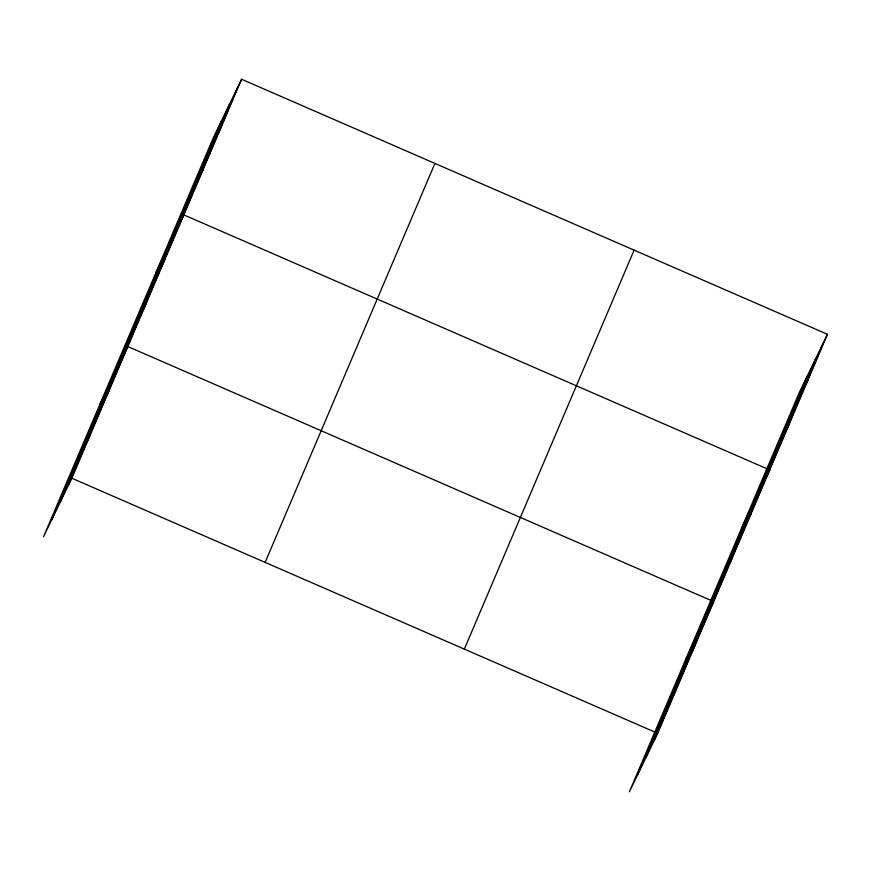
<?xml version="1.0" encoding="UTF-8"?>
<svg xmlns="http://www.w3.org/2000/svg" width="871" height="871" viewBox="0 0 871 871"><rect width="100%" height="100%" fill="white"/><g stroke="black" fill="none" stroke-linecap="round" stroke-linejoin="round"><path stroke-width="1.31" d="M51.705 519.824L221.474 120.84M60.099 502.447L229.879 103.464M68.254 485.583L238.033 86.599M241.583 79.25L213.33 137.705L43.55 536.688L71.814 478.223L241.583 79.25L827.45 334.312L657.67 733.295L629.417 791.75L799.186 392.777L827.45 334.312M265.143 562.394L434.923 163.421M464.341 649.124L634.11 250.14M637.561 774.885L807.341 375.902M645.966 757.509L815.746 358.525M654.121 740.644L823.89 341.661M218.795 131.815L222.345 124.466M199.546 177.031L203.106 169.682M155.604 273.363L183.868 214.897L769.724 469.97L741.461 528.425M161.636 266.145L165.185 258.785M142.953 310.032L146.513 302.673M99.577 405.026L127.841 346.56L713.697 601.632L685.444 660.087M105.609 397.807L109.158 390.448M86.937 441.695L90.486 434.335M804.652 386.887L808.212 379.527M785.413 432.103L788.963 424.743M747.492 521.206L751.052 513.857M728.82 565.094L732.38 557.745M691.465 652.869L695.025 645.52M672.793 696.756L676.353 689.407M71.814 478.223L657.67 733.295"/></g></svg>
